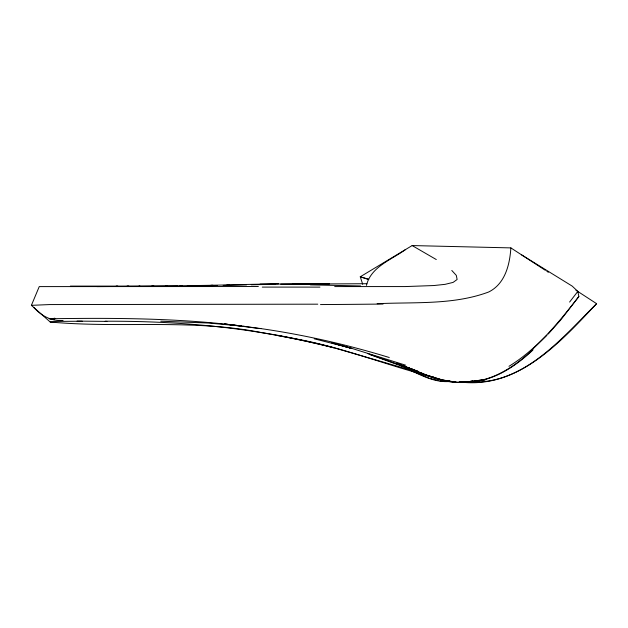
<?xml version="1.0" encoding="UTF-8"?>
<svg xmlns="http://www.w3.org/2000/svg" width="628" height="628" viewBox="0 0 628 628"><rect width="100%" height="100%" fill="white"/><g stroke="black" fill="none" stroke-linecap="round" stroke-linejoin="round"><path stroke-width="0.94" d="M362.701 284.311L360.268 276.783L412.156 245.564L510.87 247.895C509.779 264.694 505.116 283.848 488.694 291.989C453.235 305.216 414.331 301.911 377.153 303.709M366.493 285.395C370.708 266.892 391.739 259.615 405.664 249.465M260.699 332.432C191.195 318.812 120.097 328.452 50.232 322.023L31.4 305.341L39.242 286.604L258.367 286.533M521.593 254.874L572.241 286.14L577.815 291.416L578.859 296.526L560.969 319.676L548.252 334.002M577.815 291.416L569.612 302.06M578.859 296.526C558.59 322.478 537.427 348.917 508.97 366.297M575.931 290.23L596.6 303.677C561.636 340.847 520.353 386.981 464.367 382.436L462.475 382.185M596.6 303.677C561.354 338.602 522.904 385.867 468.127 381.879M546.917 335.352L533.313 348.579M533.125 349.207C514.936 366.713 491.952 381.879 465.835 382.107C445.849 383.755 426.812 375.889 408.899 367.961L427.409 375.387L442.269 379.956L456.171 382.216L438.187 379.257L442.269 379.956L423.924 374.304M532.85 350.134C515.588 366.163 494.534 380.568 470.294 381.997L485.42 379.83M31.4 305.341L49.604 304.572L317.784 304.18M50.232 322.023L56.677 321.41L82.315 321.222M54.243 318.474L54.879 318.263L51.786 318.718C115.034 317.839 178.548 318.113 241.419 325.971L224.455 323.977L259.584 328.554M470.388 381.557L485.687 379.477L465.835 382.107M464.901 381.518L459.084 381.989L465.937 381.502M470.71 381.047L472.649 380.898M227.022 284.908L245.65 284.515M243.491 284.515L278.502 283.809M210.835 285.261L229.204 284.908M223.168 285.402L246.521 284.892M251.247 284.79L275.009 284.288M461.148 382.271C448.659 383.049 436.468 379.092 424.866 374.916M217.421 285.52L187.262 286.046M260.031 284.139L329.535 283.754M195.143 285.544L213.018 285.261M280.732 284.17L366.87 283.715M180.024 285.748L197.294 285.544M177.771 286.164L96.932 286.604M165.572 285.897L182.128 285.748M151.866 285.999L167.605 285.897M139.016 286.062L153.813 285.999M292.507 283.605L329.221 283.88M106.948 321.387L77.063 321.112M127.092 286.093L139.918 286.062M116.188 286.101L128.803 286.093M70.375 286.101L117.758 286.101M334.677 286.58L405.115 286.572L433.822 285.544L445.048 284.351L453.094 282.404L457.121 279.491L456.313 275.394L451.807 270.464M105.166 321.222C162.942 321.002 220.844 324.864 277.694 335.509A228.592 61.834 11.2 0 1 333.845 347.747L422.989 373.644M439.953 380.976L449.467 381.023M310.358 284.869L360.598 285.952M450.205 381.51L452.882 381.549M160.776 321.198L208.983 323.059L244.104 326.332L243.703 326.285L260.863 328.609M449.208 381.518C435.754 382.546 423.296 376.376 411.45 370.771M63.067 320.445C51.394 321.465 41.401 315.798 33.755 307.43M259.388 328.381C303.371 334.638 346.797 344.521 389.274 357.505M49.172 318.804L54.291 319.644M261.641 332.565L278.903 335.501M279.86 335.666L298.3 339.285M299.226 339.497C345.204 348.21 388.685 366.046 433.972 377.31M314.251 338.806L351.131 348.171L405.672 365.206M429.866 378.354L438.116 380.497M351.131 348.171L331.843 342.802L349.969 347.951M334.481 343.54L351.601 348.422M368.777 279.272L360.268 276.783L368.455 279.476M367.984 353.713L417.926 371.321L398.49 364.13L414.904 370.387L400.46 364.632M369.445 354.388L415.869 371.266L399.675 365.017L412.949 370.206M428.948 378.119L413.169 371.431M396.825 363.204L411.882 369.39M412.156 245.564L436.295 259.552M510.87 247.895L542.254 268.313M543.024 268.815L545.316 270.307M546.847 271.304L548.377 272.301M277.694 335.556A228.584 61.732 11.2 0 1 333.751 347.826M383.056 304.046A289.249 7.01 -0.1 0 1 320.484 304.564M262.284 287.098A262.747 1.696 0 0 1 319.942 287.122"/></g></svg>
